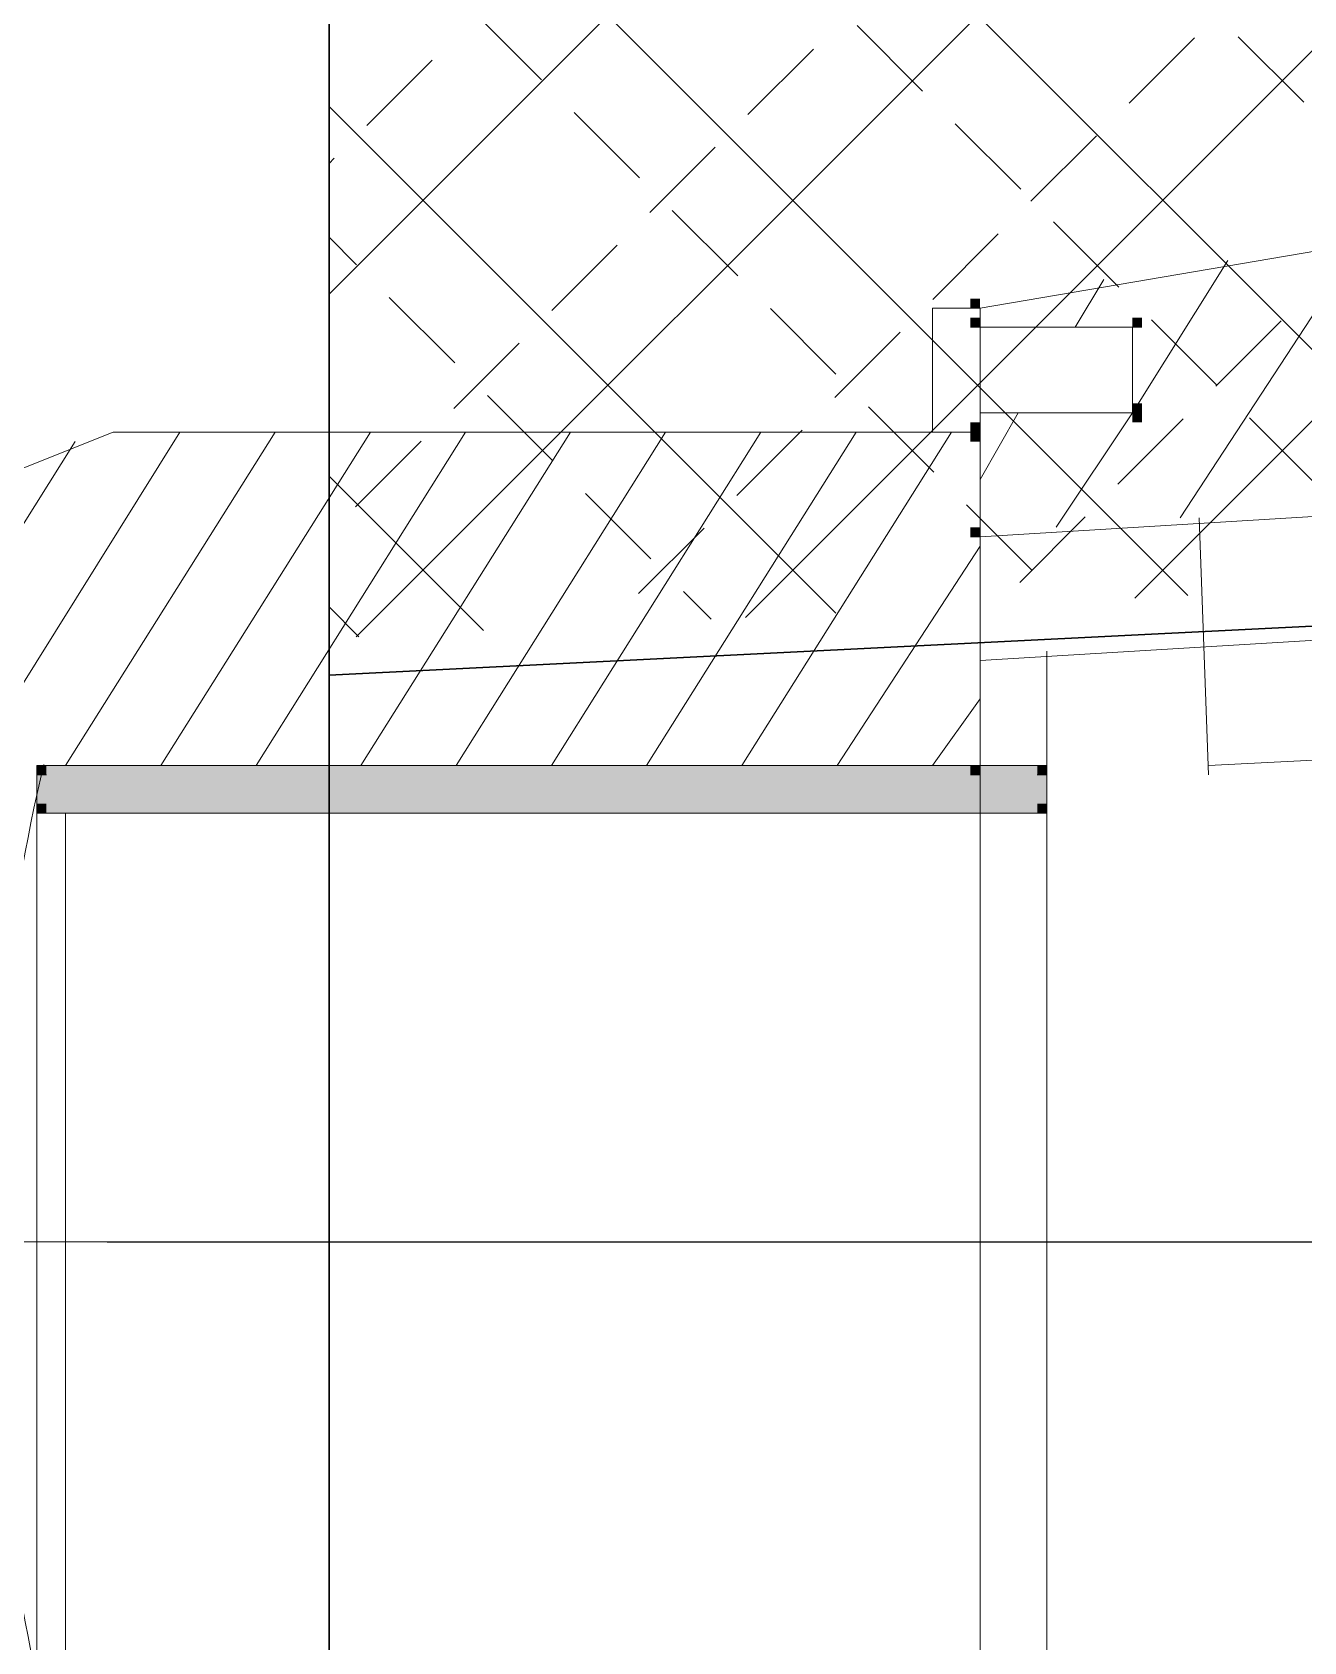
# Model space of a CAD drawing. Header units: inches. Extents: x 16065 to 240872, y 14603 to 37076.
# Drawn here: x 22340.8 to 22437.4, y 18777.7 to 18900 of the extents above; entities that cross this region are included whole.
import ezdxf

# ---------------------------------------------------------------- set-up
doc = ezdxf.new("R2010")
doc.units = ezdxf.units.IN
doc.header["$MEASUREMENT"] = 0
doc.linetypes.add('CENTER', pattern=[2, 1.25, -0.25, 0.25, -0.25])
for name, color, linetype in [('PDF10_Geometry', 7, 'Continuous'), ('PDF10_Solid Fills', 7, 'Continuous'), ('PRO HATCH', 12, 'Continuous'), ('PRO HUB', 12, 'Continuous')]:
    doc.layers.add(name, color=color, linetype=linetype)

# ---------------------------------------------------------------- blocks, each defined once
blk = doc.blocks.new('hhh')
at = {"layer": 'PDF10_Geometry', "lineweight": 5}
for points in [[(217.1302406416925, -17.07716230666381), (217.1302406416925, -17.08571679442381), (217.3026464719325, -17.07518819410381), (217.3026464719325, -17.05478903098381), (217.2190757068925, -17.05478903098381), (217.1302406416925, -17.06992389394381), (217.1302406416925, -17.07123996898381), (217.1407692420125, -17.07123996898381), (217.1407692420125, -17.07716230666381)], [(217.0650949272125, -17.10150969490381), (217.0650949272125, -17.10479988250381), (217.1348469043325, -17.10479988250381), (217.1348469043325, -17.10150969490381)]]:
    blk.add_lwpolyline(points, close=True, dxfattribs=at)
at = {"layer": 'PDF10_Geometry', "lineweight": 9}
for points in [[(217.1440594296125, -17.08440071938381), (217.1565621424925, -17.06531763130381)], [(217.1355049418525, -17.08505875690381), (217.1407692420125, -17.07716230666381), (217.1473496172125, -17.06663370634381)], [(217.1368210168925, -17.07123996898381), (217.1387951294525, -17.06794978138381)], [(217.1302406416925, -17.06992389394381), (217.1269504540925, -17.06992389394381), (217.1269504540925, -17.07387211906381), (217.1269504540925, -17.07847838170381), (217.1302406416925, -17.07847838170381), (217.1302406416925, -17.06992389394381), (217.1302406416925, -17.07847838170381)], [(217.1302406416925, -17.08176856930381), (217.1328727917725, -17.07716230666381)], [(217.1460335421725, -17.10150969490381), (217.2888276840125, -17.09427128218381), (217.2881696464925, -17.07650426914381)], [(217.0236385634525, -17.16073307170381), (217.0749654900125, -17.07847838170381)], [(217.0670690397725, -17.10150969490381), (217.0815458652125, -17.07847838170381)], [(217.0736494149725, -17.10150969490381), (217.0881262404125, -17.07847838170381)], [(217.0802297901725, -17.10150969490381), (217.0947066156125, -17.07847838170381)], [(217.0874682028925, -17.10150969490381), (217.1019450283325, -17.07847838170381)], [(217.0940485780925, -17.10150969490381), (217.1085254035325, -17.07847838170381)], [(217.1006289532925, -17.10150969490381), (217.1151057787325, -17.07847838170381)], [(217.1072093284925, -17.10150969490381), (217.1216861539325, -17.07847838170381)], [(217.1137897036925, -17.10150969490381), (217.1282665291325, -17.07847838170381)], [(217.0190323008125, -17.15678484658381), (217.0677270772925, -17.07913641922381)], [(217.3026464719325, -17.08374268186381), (217.1302406416925, -17.09427128218381), (217.3026464719325, -17.08374268186381), (218.3961032874802, -17.08377005212974)], [(217.1453755046525, -17.08440071938381), (217.1460335421725, -17.10216773242381)], [(217.1203700788925, -17.10150969490381), (217.1302406416925, -17.08637483194381)], [(217.1348469043325, -17.13441157090381), (217.1348469043325, -17.10479988250381), (217.1348469043325, -17.09361324466381)], [(217.1269504540925, -17.10150969490381), (217.1302406416925, -17.09690343226381)], [(217.0650949272125, -17.10150969490381), (217.0650949272125, -17.16665540938381)], [(217.1302406416925, -17.10150969490381), (217.1302406416925, -17.16402325930381)], [(217.0670690397725, -17.10479988250381), (217.0670690397725, -17.16402325930381)], [(217.1348469043325, -17.17455185962381), (217.1348469043325, -17.16665540938381), (217.1348469043325, -17.12848923322381)], [(217.3046205844925, -17.13441157090381), (216.8828185341725, -17.13441157090381)]]:
    blk.add_lwpolyline(points, dxfattribs=at)
at = {"layer": 'PDF10_Geometry', "lineweight": 0}
for points in [[(217.1302406416925, -17.06992389394381), (217.1295826041725, -17.06992389394381), (217.1302406416925, -17.06992389394381)], [(217.1302406416925, -17.06992389394381), (217.1295826041725, -17.06992389394381), (217.1302406416925, -17.06992389394381)], [(217.1302406416925, -17.07123996898381), (217.1295826041725, -17.07123996898381), (217.1302406416925, -17.07123996898381)], [(217.1302406416925, -17.07123996898381), (217.1295826041725, -17.07123996898381), (217.1302406416925, -17.07123996898381)], [(217.1414272795325, -17.07123996898381), (217.1407692420125, -17.07123996898381), (217.1414272795325, -17.07123996898381)], [(217.1414272795325, -17.07123996898381), (217.1407692420125, -17.07123996898381), (217.1414272795325, -17.07123996898381)], [(217.1414272795325, -17.07716230666381), (217.1407692420125, -17.07716230666381), (217.1414272795325, -17.07716230666381)], [(217.1414272795325, -17.07716230666381), (217.1407692420125, -17.07716230666381), (217.1414272795325, -17.07716230666381)], [(217.1302406416925, -17.07847838170381), (217.1295826041725, -17.07847838170381), (217.1302406416925, -17.07847838170381)], [(217.1302406416925, -17.07847838170381), (217.1295826041725, -17.07847838170381), (217.1302406416925, -17.07847838170381)], [(217.1302406416925, -17.08571679442381), (217.1295826041725, -17.08571679442381), (217.1302406416925, -17.08571679442381)], [(217.1302406416925, -17.08571679442381), (217.1295826041725, -17.08571679442381), (217.1302406416925, -17.08571679442381)], [(217.0657529647325, -17.10150969490381), (217.0650949272125, -17.10150969490381), (217.0657529647325, -17.10150969490381)], [(217.1302406416925, -17.10150969490381), (217.1295826041725, -17.10150969490381), (217.1302406416925, -17.10150969490381)], [(217.1348469043325, -17.10150969490381), (217.1348469043325, -17.10150969490381), (217.1348469043325, -17.10150969490381)], [(217.0657529647325, -17.10216773242381), (217.0650949272125, -17.10216773242381), (217.0657529647325, -17.10216773242381)], [(217.1302406416925, -17.10216773242381), (217.1295826041725, -17.10216773242381), (217.1302406416925, -17.10216773242381)], [(217.1348469043325, -17.10216773242381), (217.1341888668125, -17.10216773242381), (217.1348469043325, -17.10216773242381)], [(217.0657529647325, -17.10479988250381), (217.0650949272125, -17.10479988250381), (217.0657529647325, -17.10479988250381)], [(217.0657529647325, -17.10479988250381), (217.0650949272125, -17.10479988250381), (217.0657529647325, -17.10479988250381)], [(217.1348469043325, -17.10479988250381), (217.1341888668125, -17.10479988250381), (217.1348469043325, -17.10479988250381)], [(217.1348469043325, -17.10479988250381), (217.1341888668125, -17.10479988250381), (217.1348469043325, -17.10479988250381)]]:
    blk.add_lwpolyline(points, dxfattribs=at)
at = {"layer": 'PDF10_Geometry', "lineweight": 5}
blk.add_lwpolyline([(217.0650949272125, -17.10150969490381), (217.1302406416925, -17.10150969490381), (217.1302406416925, -17.07847838170381), (217.0703592273725, -17.07847838170381), (217.0604886645725, -17.08242660682381), (217.0512761392925, -17.08703286946381), (217.0420636140125, -17.09295520714381), (217.0328510887325, -17.09953558234381), (217.0242966009725, -17.10743203258381), (217.0157421132125, -17.11532848282381), (217.0071876254525, -17.12454100810381), (216.9992911752125, -17.13441157090381), (217.0071876254525, -17.14428213370381), (217.0157421132125, -17.15283662146381), (217.0242966009725, -17.16139110922381), (217.0328510887325, -17.16862952194381), (217.0420636140125, -17.17520989714381), (217.0512761392925, -17.18113223482381), (217.0604886645725, -17.18573849746381), (217.0703592273725, -17.19034476010381), (217.1302406416925, -17.19034476010381), (217.1302406416925, -17.16665540938381), (217.0650949272125, -17.16665540938381)], dxfattribs=at)
at = {"layer": 'PDF10_Geometry', "lineweight": 0}
blk.add_lwpolyline([(217.1348469043325, -17.10414184498381), (217.1348469043325, -17.10414184498381), (217.1348469043325, -17.10414184498381)], close=True, dxfattribs=at)
at = {"layer": 'PDF10_Geometry', "lineweight": 5}
blk.add_arc((217.2055858712854, -17.13408254885362), 0.143781131672824, 166.8768216643671, 193.1231783356332, dxfattribs=at)
at = {"layer": 'PDF10_Solid Fills', "transparency": 33554559}
for points in [[(217.1295826041725, -17.06926585642381), (217.1302406416925, -17.06926585642381), (217.1302406416925, -17.06926585642381)], [(217.1302406416925, -17.06926585642381), (217.1302406416925, -17.06926585642381), (217.1295826041725, -17.06926585642381)], [(217.1302406416925, -17.06926585642381), (217.1295826041725, -17.06926585642381), (217.1302406416925, -17.06992389394381)], [(217.1295826041725, -17.06926585642381), (217.1302406416925, -17.06992389394381), (217.1295826041725, -17.06992389394381)], [(217.1295826041725, -17.06992389394381), (217.1302406416925, -17.06992389394381), (217.1302406416925, -17.06992389394381)], [(217.1302406416925, -17.06992389394381), (217.1302406416925, -17.06992389394381), (217.1295826041725, -17.06992389394381)], [(217.1302406416925, -17.07058193146381), (217.1295826041725, -17.07058193146381), (217.1302406416925, -17.07123996898381)], [(217.1295826041725, -17.07058193146381), (217.1302406416925, -17.07123996898381), (217.1295826041725, -17.07123996898381)], [(217.1414272795325, -17.07058193146381), (217.1407692420125, -17.07058193146381), (217.1414272795325, -17.07123996898381)], [(217.1407692420125, -17.07058193146381), (217.1414272795325, -17.07123996898381), (217.1407692420125, -17.07123996898381)], [(217.1295826041725, -17.07123996898381), (217.1302406416925, -17.07123996898381), (217.1302406416925, -17.07123996898381)], [(217.1302406416925, -17.07123996898381), (217.1302406416925, -17.07123996898381), (217.1295826041725, -17.07123996898381)], [(217.1295826041725, -17.07123996898381), (217.1302406416925, -17.07123996898381), (217.1302406416925, -17.07123996898381)], [(217.1302406416925, -17.07123996898381), (217.1302406416925, -17.07123996898381), (217.1295826041725, -17.07123996898381)], [(217.1407692420125, -17.07123996898381), (217.1414272795325, -17.07123996898381), (217.1414272795325, -17.07123996898381)], [(217.1414272795325, -17.07123996898381), (217.1414272795325, -17.07123996898381), (217.1407692420125, -17.07123996898381)], [(217.1407692420125, -17.07123996898381), (217.1414272795325, -17.07123996898381), (217.1414272795325, -17.07123996898381)], [(217.1414272795325, -17.07123996898381), (217.1414272795325, -17.07123996898381), (217.1407692420125, -17.07123996898381)], [(217.1414272795325, -17.07650426914381), (217.1407692420125, -17.07650426914381), (217.1414272795325, -17.07716230666381)], [(217.1407692420125, -17.07650426914381), (217.1414272795325, -17.07716230666381), (217.1407692420125, -17.07716230666381)], [(217.1407692420125, -17.07716230666381), (217.1414272795325, -17.07716230666381), (217.1414272795325, -17.07716230666381)], [(217.1414272795325, -17.07716230666381), (217.1414272795325, -17.07716230666381), (217.1407692420125, -17.07716230666381)], [(217.1414272795325, -17.07716230666381), (217.1407692420125, -17.07716230666381), (217.1414272795325, -17.07782034418381)], [(217.1407692420125, -17.07716230666381), (217.1414272795325, -17.07782034418381), (217.1407692420125, -17.07782034418381)], [(217.1302406416925, -17.07782034418381), (217.1295826041725, -17.07782034418381), (217.1302406416925, -17.07847838170381)], [(217.1295826041725, -17.07782034418381), (217.1302406416925, -17.07847838170381), (217.1295826041725, -17.07847838170381)], [(217.1295826041725, -17.07847838170381), (217.1302406416925, -17.07847838170381), (217.1302406416925, -17.07847838170381)], [(217.1302406416925, -17.07847838170381), (217.1302406416925, -17.07847838170381), (217.1295826041725, -17.07847838170381)], [(217.1302406416925, -17.07847838170381), (217.1295826041725, -17.07847838170381), (217.1302406416925, -17.07913641922381)], [(217.1295826041725, -17.07847838170381), (217.1302406416925, -17.07913641922381), (217.1295826041725, -17.07913641922381)], [(217.1295826041725, -17.08505875690381), (217.1302406416925, -17.08505875690381), (217.1302406416925, -17.08505875690381)], [(217.1302406416925, -17.08505875690381), (217.1302406416925, -17.08505875690381), (217.1295826041725, -17.08505875690381)], [(217.1302406416925, -17.08505875690381), (217.1295826041725, -17.08505875690381), (217.1302406416925, -17.08571679442381)], [(217.1295826041725, -17.08505875690381), (217.1302406416925, -17.08571679442381), (217.1295826041725, -17.08571679442381)], [(217.1295826041725, -17.08571679442381), (217.1302406416925, -17.08571679442381), (217.1302406416925, -17.08571679442381)], [(217.1302406416925, -17.08571679442381), (217.1302406416925, -17.08571679442381), (217.1295826041725, -17.08571679442381)], [(217.0650949272125, -17.10150969490381), (217.0657529647325, -17.10150969490381), (217.0657529647325, -17.10150969490381)], [(217.0657529647325, -17.10150969490381), (217.0657529647325, -17.10150969490381), (217.0650949272125, -17.10150969490381)], [(217.0650949272125, -17.10150969490381), (217.0657529647325, -17.10150969490381), (217.0657529647325, -17.10150969490381)], [(217.0657529647325, -17.10150969490381), (217.0650949272125, -17.10150969490381), (217.0657529647325, -17.10216773242381)], [(217.0650949272125, -17.10150969490381), (217.0657529647325, -17.10216773242381), (217.0650949272125, -17.10216773242381)], [(217.0650949272125, -17.10150969490381), (217.1348469043325, -17.10150969490381), (217.1348469043325, -17.10150969490381)], [(217.0650949272125, -17.10479988250381), (217.1348469043325, -17.10479988250381), (217.0650949272125, -17.10150969490381)], [(217.1348469043325, -17.10479988250381), (217.0650949272125, -17.10150969490381), (217.1348469043325, -17.10150969490381)], [(217.1295826041725, -17.10150969490381), (217.1302406416925, -17.10150969490381), (217.1302406416925, -17.10150969490381)], [(217.1302406416925, -17.10150969490381), (217.1302406416925, -17.10150969490381), (217.1295826041725, -17.10150969490381)], [(217.1295826041725, -17.10150969490381), (217.1302406416925, -17.10150969490381), (217.1302406416925, -17.10150969490381)], [(217.1302406416925, -17.10150969490381), (217.1295826041725, -17.10150969490381), (217.1302406416925, -17.10216773242381)], [(217.1295826041725, -17.10150969490381), (217.1302406416925, -17.10216773242381), (217.1295826041725, -17.10216773242381)], [(217.1348469043325, -17.10150969490381), (217.1341888668125, -17.10150969490381), (217.1341888668125, -17.10150969490381)], [(217.1341888668125, -17.10150969490381), (217.1348469043325, -17.10150969490381), (217.1348469043325, -17.10150969490381)], [(217.1348469043325, -17.10150969490381), (217.1348469043325, -17.10150969490381), (217.1341888668125, -17.10150969490381)], [(217.1348469043325, -17.10150969490381), (217.1341888668125, -17.10150969490381), (217.1348469043325, -17.10216773242381)], [(217.1341888668125, -17.10150969490381), (217.1348469043325, -17.10216773242381), (217.1341888668125, -17.10216773242381)], [(217.0650949272125, -17.10216773242381), (217.0657529647325, -17.10216773242381), (217.0657529647325, -17.10216773242381)], [(217.1295826041725, -17.10216773242381), (217.1302406416925, -17.10216773242381), (217.1302406416925, -17.10216773242381)], [(217.1341888668125, -17.10216773242381), (217.1348469043325, -17.10216773242381), (217.1348469043325, -17.10216773242381)], [(217.0650949272125, -17.10414184498381), (217.0657529647325, -17.10414184498381), (217.0657529647325, -17.10414184498381)], [(217.0657529647325, -17.10414184498381), (217.0657529647325, -17.10414184498381), (217.0650949272125, -17.10414184498381)], [(217.0657529647325, -17.10414184498381), (217.0650949272125, -17.10414184498381), (217.0657529647325, -17.10479988250381)], [(217.0650949272125, -17.10414184498381), (217.0657529647325, -17.10479988250381), (217.0650949272125, -17.10479988250381)], [(217.1348469043325, -17.10414184498381), (217.1341888668125, -17.10414184498381), (217.1341888668125, -17.10414184498381)], [(217.1348469043325, -17.10414184498381), (217.1341888668125, -17.10414184498381), (217.1348469043325, -17.10479988250381)], [(217.1341888668125, -17.10414184498381), (217.1348469043325, -17.10479988250381), (217.1341888668125, -17.10479988250381)], [(217.0650949272125, -17.10479988250381), (217.0657529647325, -17.10479988250381), (217.0657529647325, -17.10479988250381)], [(217.0657529647325, -17.10479988250381), (217.0657529647325, -17.10479988250381), (217.0650949272125, -17.10479988250381)], [(217.0650949272125, -17.10479988250381), (217.0650949272125, -17.10479988250381), (217.1348469043325, -17.10479988250381)], [(217.1341888668125, -17.10479988250381), (217.1348469043325, -17.10479988250381), (217.1348469043325, -17.10479988250381)], [(217.1348469043325, -17.10479988250381), (217.1348469043325, -17.10479988250381), (217.1341888668125, -17.10479988250381)]]:
    blk.add_solid(points, dxfattribs=at)
blk = doc.blocks.new('mm')
at = {"layer": 'PRO HATCH', "color": 9, "linetype": 'Continuous'}
for p, q in [((216.9245694000409, -14.11444983751419), (217.0124176560602, -14.0266016032462)), ((216.9264421727599, -14.1381267464803), (217.037967298593, -14.0266016032462)), ((216.9533365699546, -14.13678202662057), (217.0635169411257, -14.0266016032462)), ((216.9802309671492, -14.13543730676084), (217.0890665836585, -14.0266016032462)), ((216.9535084925226, -14.10202718344549), (216.9580251141587, -14.09751060531209)), ((216.979833109093, -14.10125226161116), (216.984349730729, -14.09673567477724)), ((216.9271838759523, -14.10280211398034), (216.9317004975884, -14.09828552714642)), ((216.9467336296728, -14.10880206804665), (216.9512502513089, -14.10428547686245)), ((216.9730582462431, -14.10802714186203), (216.9775748678792, -14.10351055502811)), ((216.9245694000409, -14.10541665949608), (216.9249256347385, -14.10506040739732)), ((216.9662833833933, -14.11480202211293), (216.9708000050293, -14.11028543527902)), ((216.939958766823, -14.11557694829752), (216.9444753884591, -14.11106036146361)), ((216.9858331371138, -14.1208019805295), (216.9903496195412, -14.11628539369555)), ((216.9595085205435, -14.12157690236383), (216.9640251421795, -14.11706031552989)), ((216.9331839039731, -14.12235182419814), (216.9377005256092, -14.11783524171451)), ((216.9790582742639, -14.12757685643012), (216.9835747566915, -14.1230602695962)), ((216.9527336576937, -14.12835178261471), (216.9572501401211, -14.12383519578079)), ((216.9264090411234, -14.12912670444904), (216.9309256627594, -14.12461011761513)), ((216.9722832722056, -14.13435173668099), (216.9767998938416, -14.12983514984707)), ((216.9459587948438, -14.13512666286561), (216.9504752772714, -14.13061007603166)), ((216.9245694000409, -14.22374492491709), (216.926632331649, -14.22168202376087)), ((216.9245694000409, -14.23277809858495), (216.935235281271, -14.22211217385213)), ((216.9490584125768, -14.22480555926412), (216.9509652913924, -14.2228986760983)), ((216.9245694000409, -14.25832776721929), (216.959568380223, -14.22332882618956)), ((216.9245694000409, -14.2838774445542), (216.9839013399665, -14.224545478527)), ((216.9245694000409, -14.30942711318857), (217.0082344389185, -14.22576213086443)), ((216.9686081662974, -14.23080551333043), (216.9731247879334, -14.22628893084677)), ((216.9422835497271, -14.23158043951502), (216.9468001713631, -14.2270638526811)), ((216.9618333034475, -14.2375803935813), (216.9663497858751, -14.23306380674739)), ((216.9881579200178, -14.23680547174697), (216.9926744024453, -14.23228888491305)), ((216.9355086868773, -14.23835531976589), (216.9400253085133, -14.23383873293198)), ((216.9550584405977, -14.2443552738322), (216.9595749230252, -14.23983868699826)), ((216.9813829179594, -14.24358035199787), (216.9858995395955, -14.23906376516395)), ((216.9287338240274, -14.24513020001679), (216.9332504456635, -14.24061361318288)), ((216.9482834385393, -14.25113015408308), (216.9528000601754, -14.24661356724916)), ((216.9746080551097, -14.25035523224874), (216.9791246767456, -14.24583864541483)), ((216.9245694000409, -14.24929459790171), (216.9264754436051, -14.2473884890835)), ((216.9678331922598, -14.25713011249964), (216.9723498138959, -14.25261352131544)), ((216.9415085756896, -14.25790503433398), (216.9460251973255, -14.25338844750006)), ((216.9873829459802, -14.26313006221567), (216.9918995676163, -14.25861347538176)), ((216.96105832941, -14.26390499275055), (216.9655749510461, -14.2593884059166)), ((216.9347337128397, -14.26467991458485), (216.9392503344758, -14.26016332775094))]:
    blk.add_line(p, q, dxfattribs=at)
at = {"layer": 'PRO HUB', "color": 2, "linetype": 'Continuous'}
for p, q in [((216.9245693933408, -14.02660160845283), (216.9245693933408, -14.13822038525327)), ((216.9245693933408, -14.14076838525326), (217.1419451293417, -14.12989959845321)), ((216.9245693933408, -14.13822038525327), (216.9245693933408, -14.2215788796536)), ((217.1419451293417, -14.22989966645365), (216.9245693933408, -14.21903087965361)), ((216.9245693933408, -14.2215788796536), (216.9245693933408, -14.33319765645404))]:
    blk.add_line(p, q, dxfattribs=at)
at = {"layer": 'PRO HUB', "color": 3, "linetype": 'CENTER'}
blk.add_line((216.9092395909407, -14.17989963245343), (217.1572749317418, -14.17989963245343), dxfattribs=at)

msp = doc.modelspace()

# ---------------------------------------------------------------- linework, layer by layer
msp.add_open_spline([(19700.74530215764, 21216.2925427176), (20897.07388959324, 20708.05364695722), (22824.48941383378, 19850.93498532735), (26868.44058376907, 18287.01633638846), (30516.36333405648, 17530.31408842201), (35462.14712022633, 17530.31408842201), (39099.37122319748, 17545.28938719928), (41523.64530215765, 17530.19254271811)], degree=3, knots=[0, 0, 0, 0, 3.550687010986969, 7.088547091012025, 10.45440569604863, 13.76320342374007, 20.376363409705, 20.376363409705, 20.376363409705, 20.376363409705])

# ---------------------------------------------------------------- block references
at = {"xscale": 1100, "yscale": 1100, "zscale": 1100}
for name, p in [('mm', (-216253.7093335358, 34405.994901411)), ('hhh', (-216430.480810385, 37655.95803370643))]:
    msp.add_blockref(name, p, dxfattribs=at)
at = {"xscale": -1100, "yscale": 1100, "zscale": 1100, "rotation": 180}
msp.add_blockref('mm', (-216253.7093335358, 3210.215710013914), dxfattribs=at)

doc.saveas('drawing.dxf')
